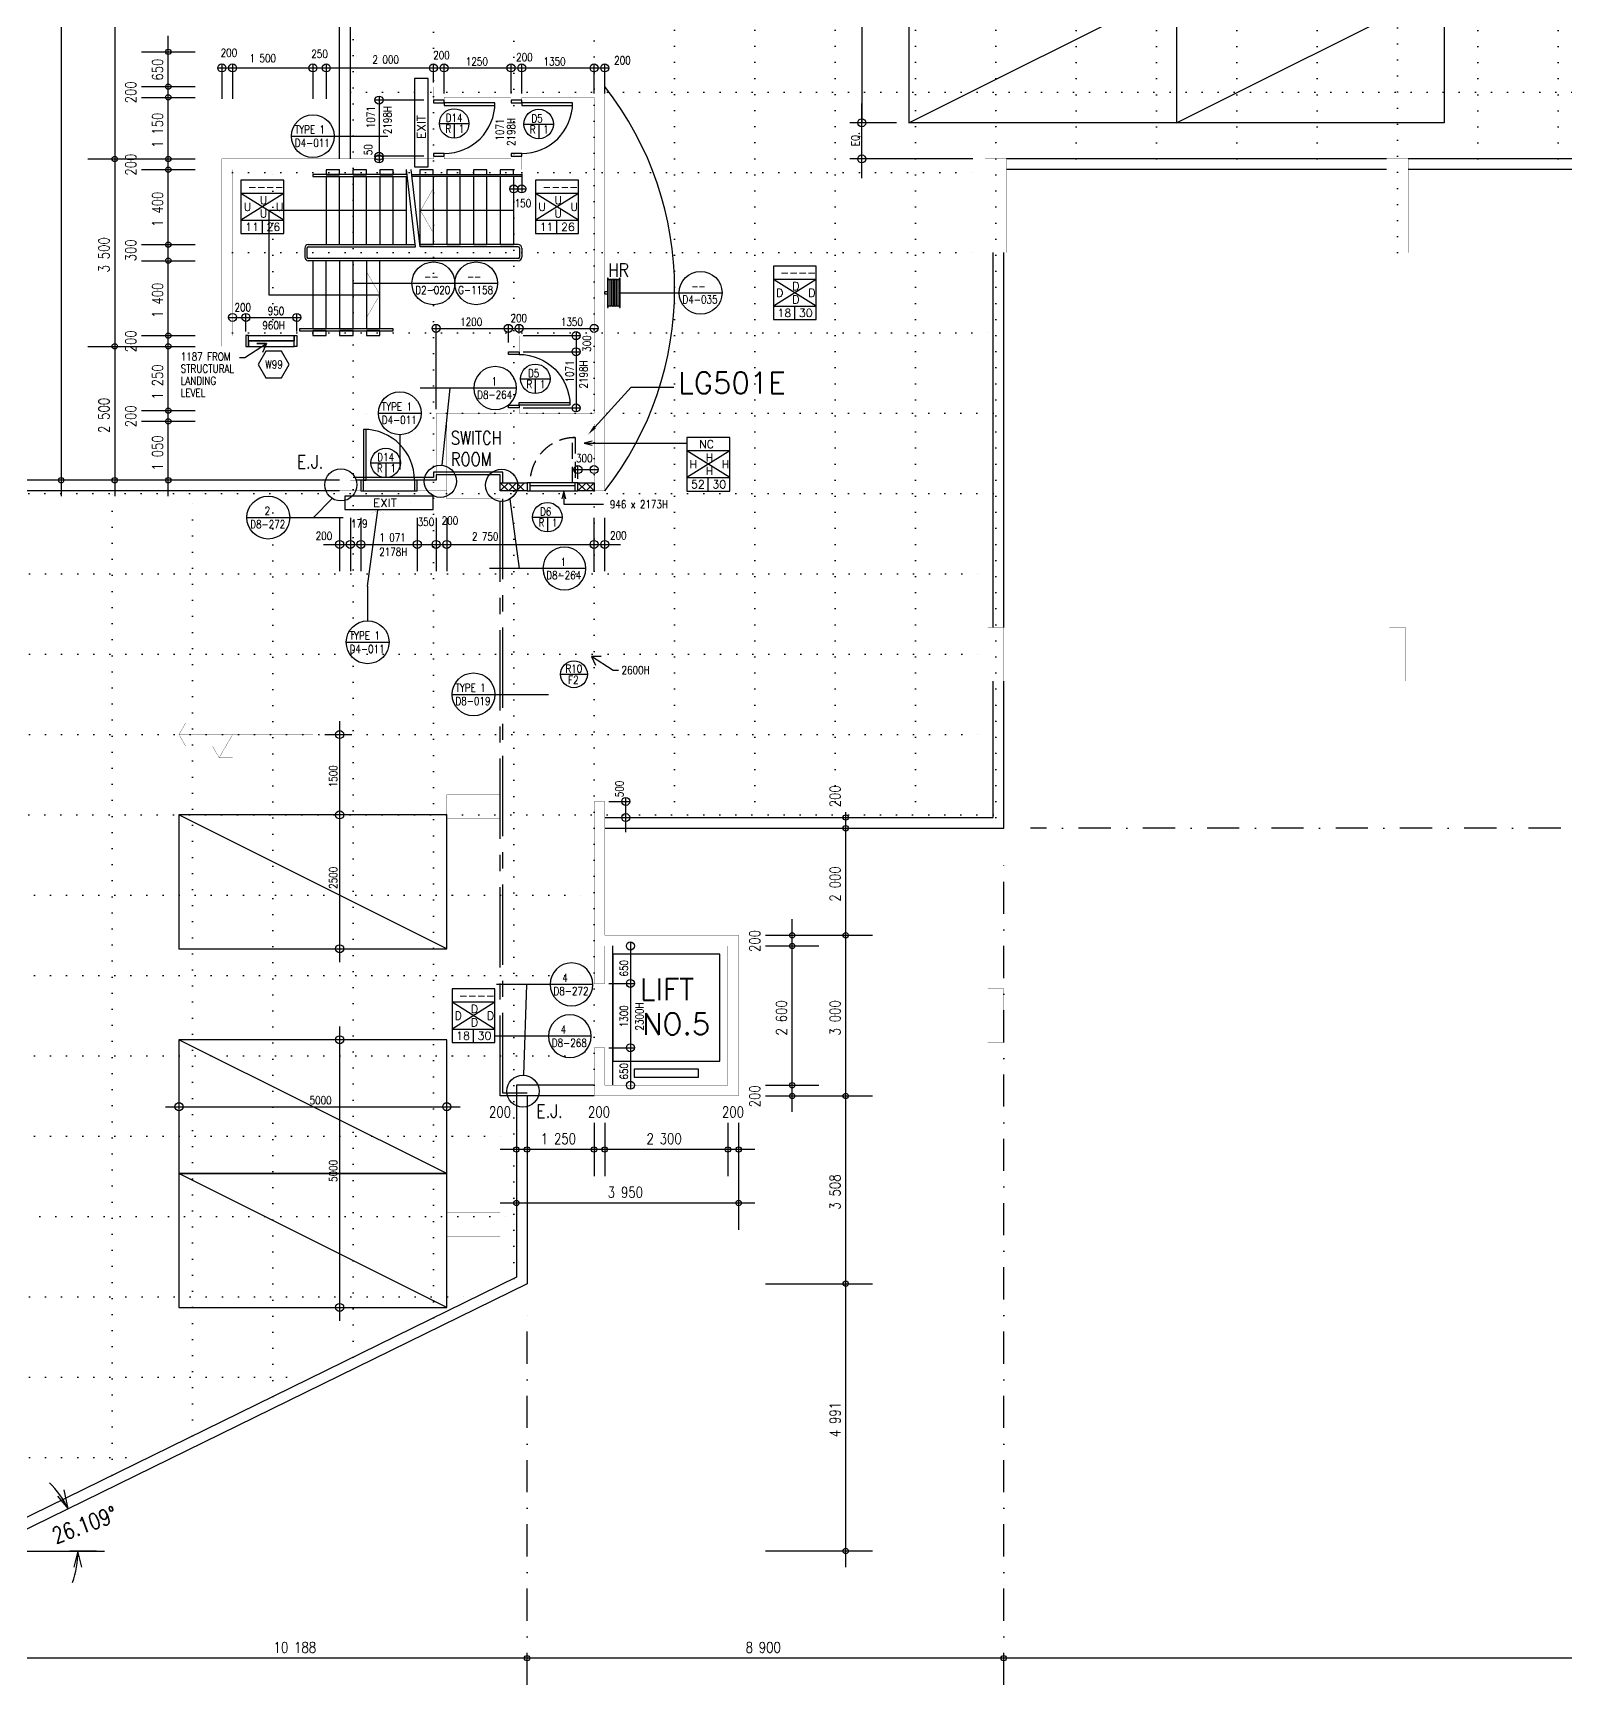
# Model space of a CAD drawing. Header units: millimetres. Extents: x -164841 to 156300, y -101000 to 60475.
# Drawn here: x -131225 to -102602, y -101000 to -70148 of the extents above; entities that cross this region are included whole.
import ezdxf

# ---------------------------------------------------------------- set-up
doc = ezdxf.new("R2010")
doc.units = ezdxf.units.MM
doc.header["$LTSCALE"] = 1200
for name, pattern in [('s1103a$0$CENTER', [2, 1.25, -0.25, 0.25, -0.25]), ('s1103a$0$DASHDOT', [1, 0.5, -0.25, 0, -0.25]), ('s1103a$0$DOT', [0.25, 0, -0.25]), ('s1103a$0$HIDDEN', [0.375, 0.25, -0.125])]:
    doc.linetypes.add(name, pattern=pattern)
for name, color, linetype in [('s1103a$0$12', 7, 'Continuous'), ('s1103a$0$20', 7, 'Continuous'), ('s1103a$0$21', 7, 'Continuous'), ('s1103a$0$22', 7, 'Continuous'), ('s1103a$0$23', 7, 'Continuous'), ('s1103a$0$24', 7, 'Continuous'), ('s1103a$0$25', 7, 'Continuous'), ('s1103a$0$29', 7, 'Continuous'), ('s1103a$0$30', 7, 'Continuous'), ('s1103a$0$39', 7, 'Continuous'), ('s1103a$0$4', 7, 'Continuous'), ('s1103a$0$42', 7, 'Continuous'), ('s1103a$0$5', 7, 'Continuous'), ('s1103a$0$51', 7, 'Continuous'), ('s1103a$0$56', 7, 'Continuous'), ('s1103a$0$6', 7, 'Continuous'), ('s1103a$0$9', 7, 'Continuous'), ('s1103a$0$ROOM-NO', 4, 'Continuous')]:
    doc.layers.add(name, color=color, linetype=linetype)
doc.styles.add('s1103a$0$STANDARD', font='SIMPLEX')

# ---------------------------------------------------------------- blocks, each defined once
blk = doc.blocks.new('s1103a$0$D1050A')
at = {"layer": 's1103a$0$30', "color": 14, "linetype": 'Continuous'}
for points in [[(0.05, 0.2), (0.0999, 0.2), (0.1, 1.15), (0.0499, 1.1501)], [(0, 0), (0.0501, 0), (0.05, 0.2), (-0.0001, 0.2)], [(0.9999, -0.0001), (1.05, 0), (1.0499, 0.2), (1, 0.2)]]:
    blk.add_lwpolyline(points, close=True, dxfattribs=at)
blk.add_arc((0.049967, 0.19999), 0.950001, 0.000136, 90.000136, dxfattribs=at)
blk = doc.blocks.new('s1103a$0$CPARK')
at = {"layer": 's1103a$0$5', "color": 14, "linetype": 'Continuous'}
blk.add_line((0, 0), (2.5, 5), dxfattribs=at)
blk.add_lwpolyline([(0, 0), (2.5, 0), (2.5, 5), (0, 5)], close=True, dxfattribs=at)
blk = doc.blocks.new('s1103a$0$FFBOX')
at = {"layer": 's1103a$0$51', "color": 14, "linetype": 'Continuous'}
for p, q in [((0.4, 0.25), (-0.4, -0.25)), ((0.4, -0.25), (-0.4, 0.25)), ((0, -0.5), (0, -0.25))]:
    blk.add_line(p, q, dxfattribs=at)
for points in [[(-0.4, -0.5), (0.4, -0.5), (0.4, 0.5), (-0.4, 0.5)], [(-0.4, -0.25), (0.4, -0.25), (0.4, 0.25), (-0.4, 0.25)]]:
    blk.add_lwpolyline(points, close=True, dxfattribs=at)
at = {"layer": 's1103a$0$51', "color": 14, "linetype": 'Continuous', "style": 's1103a$0$STANDARD'}
for tag, p in [('TAG1', (-0.2728, 0.3)), ('TAG6', (-0.3496, -0.075)), ('TAG5', (-0.0496, 0.05)), ('TAG7', (0.2504, -0.075)), ('TAG2', (-0.324, -0.45)), ('TAG8', (-0.2496, -0.45)), ('TAG4', (-0.0496, -0.2)), ('TAG3', (0.076, -0.45)), ('TAG9', (0.1504, -0.45))]:
    blk.add_attdef(tag, p, '', height=0.15, dxfattribs=at)
blk = doc.blocks.new('s1103a$0$DRMK')
at = {"layer": 's1103a$0$29', "color": 14, "linetype": 'Continuous'}
blk.add_line((-0.25, 0), (0.25, 0), dxfattribs=at)
blk.add_circle((0, 0), 0.25, dxfattribs=at)
at = {"layer": 's1103a$0$29', "color": 14, "linetype": 'Continuous', "style": 's1103a$0$STANDARD', "width": 0.8}
for tag, p in [('TAG1', (-0.1587, 0.03)), ('TAG3', (-0.1093, 0.0318)), ('TAG2', (-0.1587, -0.1799)), ('TAG4', (-0.1073, -0.1799))]:
    blk.add_attdef(tag, p, '', height=0.15, dxfattribs=at)
blk = doc.blocks.new('s1103a$0$DET3')
at = {"layer": 's1103a$0$51', "color": 14, "linetype": 'Continuous'}
blk.add_line((-0.4, 0), (1.4, 0), dxfattribs=at)
blk.add_circle((0, 0), 0.4, dxfattribs=at)
at = {"layer": 's1103a$0$51', "color": 14, "linetype": 'Continuous', "style": 's1103a$0$STANDARD', "width": 0.8}
for tag, p in [('TAG1', (-0.3373, 0.0501)), ('TAG2', (-0.3373, -0.2))]:
    blk.add_attdef(tag, p, '', height=0.15, dxfattribs=at)
blk = doc.blocks.new('s1103a$0$DET2')
at = {"layer": 's1103a$0$51', "color": 14, "linetype": 'Continuous'}
for p, q in [((-0.4, 0), (0.4, 0)), ((0, -0.4), (0, -1.05))]:
    blk.add_line(p, q, dxfattribs=at)
blk.add_circle((0, 0), 0.4, dxfattribs=at)
at = {"layer": 's1103a$0$51', "color": 14, "linetype": 'Continuous', "style": 's1103a$0$STANDARD', "width": 0.8}
for tag, p in [('TAG1', (-0.3373, 0.0501)), ('TAG2', (-0.3373, -0.2))]:
    blk.add_attdef(tag, p, '', height=0.15, dxfattribs=at)
blk = doc.blocks.new('s1103a$0$HR1')
at = {"layer": 's1103a$0$56', "color": 1, "linetype": 'Continuous'}
for p, q in [((-0.235, 0.245), (0.235, 0.245)), ((-0.235, 0.215), (0.235, 0.215)), ((-0.235, 0.185), (0.235, 0.185)), ((-0.235, 0.155), (0.235, 0.155)), ((-0.235, 0.125), (0.235, 0.125)), ((-0.235, 0.095), (0.235, 0.095))]:
    blk.add_line(p, q, dxfattribs=at)
for points in [[(-0.275, 0.275), (0.275, 0.275), (0.275, 0.29), (-0.275, 0.29)], [(-0.275, 0.05), (0.275, 0.05), (0.275, 0.065), (-0.275, 0.065)], [(-0.025, 0.05), (0.025, 0.05), (0.025, 0), (-0.025, 0)]]:
    blk.add_lwpolyline(points, close=True, dxfattribs=at)
for centre, start, end in [((-0.235, 0.26), 90, 270), ((-0.235, 0.23), 90, 270), ((-0.235, 0.2), 90, 270), ((-0.235, 0.17), 90, 270), ((-0.235, 0.14), 90, 270), ((-0.235, 0.11), 90, 270), ((-0.235, 0.08), 90, 270), ((0.235, 0.26), 270, 90), ((0.235, 0.23), 270, 90), ((0.235, 0.2), 270, 90), ((0.235, 0.17), 270, 90), ((0.235, 0.14), 270, 90), ((0.235, 0.11), 270, 90), ((0.235, 0.08), 270, 90)]:
    blk.add_arc(centre, 0.015, start, end, dxfattribs=at)
blk = doc.blocks.new('s1103a$0$DETAIL')
at = {"layer": 's1103a$0$51', "color": 14, "linetype": 'Continuous'}
blk.add_line((-1.5, 0), (0.4, 0), dxfattribs=at)
blk.add_circle((0, 0), 0.4, dxfattribs=at)
at = {"layer": 's1103a$0$51', "color": 14, "linetype": 'Continuous', "style": 's1103a$0$STANDARD', "width": 0.8}
for tag, p in [('TAG1', (-0.3373, 0.0501)), ('TAG2', (-0.3373, -0.2))]:
    blk.add_attdef(tag, p, '', height=0.15, dxfattribs=at)
blk = doc.blocks.new('s1103a$0$WINMK')
at = {"layer": 's1103a$0$24', "color": 14, "linetype": 'Continuous'}
blk.add_lwpolyline([(0.1443, 0.25), (-0.1443, 0.25), (-0.2887, 0), (-0.1443, -0.25), (0.1443, -0.25), (0.2887, 0)], close=True, dxfattribs=at)
at = {"layer": 's1103a$0$24', "color": 14, "linetype": 'Continuous', "style": 's1103a$0$STANDARD', "width": 0.8}
blk.add_attdef('TAG1', (-0.1587, -0.075), '', height=0.15, dxfattribs=at)
blk = doc.blocks.new('s1103a$0$DRMK2')
at = {"layer": 's1103a$0$29', "color": 3, "linetype": 'Continuous'}
for p, q in [((-0.275, 0), (0.275, 0)), ((0, 0), (0, -0.275))]:
    blk.add_line(p, q, dxfattribs=at)
blk.add_circle((0, 0), 0.275, dxfattribs=at)
at = {"layer": 's1103a$0$29', "color": 3, "linetype": 'Continuous', "style": 's1103a$0$STANDARD', "width": 0.8}
for tag, p in [('TAG6', (-0.2183, 0.03)), ('TAG1', (-0.1587, 0.03)), ('TAG5', (-0.2242, -0.175)), ('TAG4', (-0.1647, -0.175)), ('TAG3', (0.0258, -0.175)), ('TAG2', (0.0853, -0.175))]:
    blk.add_attdef(tag, p, '', height=0.15, rotation=359.99999, dxfattribs=at)
blk = doc.blocks.new('s1103a$0$H150')
at = {"layer": 's1103a$0$22', "color": 1, "linetype": 'Continuous'}
for p, q in [((0, 0), (0.15, 0.15)), ((0, 0.15), (0.15, 0))]:
    blk.add_line(p, q, dxfattribs=at)
blk = doc.blocks.new('s1103a$0$DET1')
at = {"layer": 's1103a$0$51', "color": 14, "linetype": 'Continuous'}
for p, q in [((0, 1.05), (0, 0.4)), ((-0.4, 0), (0.4, 0))]:
    blk.add_line(p, q, dxfattribs=at)
blk.add_circle((0, 0), 0.4, dxfattribs=at)
at = {"layer": 's1103a$0$51', "color": 14, "linetype": 'Continuous', "style": 's1103a$0$STANDARD', "width": 0.8}
for tag, p in [('TAG1', (-0.3373, 0.0501)), ('TAG2', (-0.3373, -0.2))]:
    blk.add_attdef(tag, p, '', height=0.15, dxfattribs=at)
blk = doc.blocks.new('s1103a$0$ARROW')
at = {"layer": 's1103a$0$25', "color": 14, "linetype": 'Continuous', "const_width": 0.005}
blk.add_lwpolyline([(-0.433, 0.25), (0, 0), (0.433, 0.25)], dxfattribs=at)
blk = doc.blocks.new('s1103a$0$EXIT')
at = {"layer": 's1103a$0$39', "color": 1, "linetype": 'Continuous'}
blk.add_lwpolyline([(-0.825, -0.25), (0.825, -0.25), (0.825, 0), (-0.825, 0)], close=True, dxfattribs=at)
at = {"layer": 's1103a$0$39', "color": 1, "linetype": 's1103a$0$DOT'}
for centre in [(-0.375001, -0.124999), (0.375001, -0.125001)]:
    blk.add_circle(centre, 0.025, dxfattribs=at)
at = {"layer": 's1103a$0$39', "color": 1, "linetype": 'Continuous', "style": 's1103a$0$STANDARD', "width": 1.1}
blk.add_text('EXIT', height=0.15, rotation=359.999861, dxfattribs=at).set_placement((-0.3001, -0.2))
blk = doc.blocks.new('s1103a')
at = {"layer": 's1103a$0$12', "color": 2, "linetype": 'Continuous'}
for p, q in [((-130700, -27950), (-130700, -78800)), ((-129700, -27950), (-129700, -78800)), ((-115750, -66825), (-115750, -71825)), ((-128700, -78800), (-128700, -70200)), ((-129200, -70500), (-128200, -70500)), ((-129200, -71150), (-128200, -71150)), ((-129200, -71350), (-128200, -71350)), ((-115750, -72860), (-115750, -71465)), ((-115100, -71825), (-115975, -71825)), ((-130200, -72500), (-128200, -72500)), ((-113675, -72500), (-115975, -72500)), ((-129200, -72700), (-128200, -72700)), ((-129200, -74100), (-128200, -74100)), ((-129200, -74400), (-128200, -74400)), ((-129200, -75800), (-128200, -75800)), ((-130200, -76000), (-128200, -76000)), ((-129200, -77200), (-128200, -77200)), ((-129200, -77400), (-128200, -77400)), ((-125775, -83250), (-125275, -83250)), ((-125500, -83000), (-125500, -85000)), ((-125500, -84750), (-125500, -87500)), ((-125500, -88700), (-125500, -94200)), ((-128750, -90200), (-123250, -90200)), ((-131880, -98500), (-129888, -98500)), ((-130038, -98500), (-130538, -98500))]:
    blk.add_line(p, q, dxfattribs=at)
at = {"layer": 's1103a$0$12', "color": 14, "linetype": 'Continuous'}
for p, q in [((-127775, -70800), (-120475, -70800)), ((-127700, -70725), (-127700, -71375)), ((-127500, -70725), (-127500, -71375)), ((-126000, -70725), (-126000, -71375)), ((-125750, -70725), (-125750, -71375)), ((-123750, -71075), (-123750, -70725)), ((-123550, -71275), (-123550, -70725)), ((-122300, -71275), (-122300, -70725)), ((-122100, -71275), (-122100, -70725)), ((-120750, -71275), (-120750, -70725)), ((-120550, -71275), (-120550, -70725)), ((-123925, -71400), (-124840, -71400)), ((-124765, -71325), (-124765, -72575)), ((-123925, -72450), (-124840, -72450)), ((-122100, -72775), (-122100, -73134)), ((-122325, -73059), (-122025, -73059)), ((-127575, -75460), (-126225, -75460)), ((-127250, -75725), (-127250, -75385)), ((-126300, -75725), (-126300, -75385)), ((-123775, -75664), (-120675, -75664)), ((-123700, -77175), (-123700, -75589)), ((-122350, -75925), (-122350, -75589)), ((-122150, -75762), (-122150, -75589)), ((-122075, -75800), (-121010, -75800)), ((-121085, -75725), (-121085, -77225)), ((-122075, -76100), (-121010, -76100)), ((-122075, -77150), (-121010, -77150)), ((-121314, -78700), (-121314, -78950)), ((-121314, -78950), (-120574, -78950)), ((-125500, -79200), (-125500, -80200)), ((-125300, -79200), (-125300, -80200)), ((-125102, -79200), (-125102, -80200)), ((-124050, -79200), (-124050, -80200)), ((-123700, -79200), (-123700, -80200)), ((-123500, -79200), (-123500, -80200)), ((-120755, -79200), (-120755, -80200)), ((-120555, -79200), (-120555, -80200)), ((-125800, -79700), (-120255, -79700)), ((-120475, -84500), (-120082, -84500)), ((-120157, -85075), (-120157, -84425)), ((-116050, -98798), (-116050, -84699)), ((-117550, -86999), (-115550, -86999)), ((-117050, -90299), (-117050, -86699)), ((-120071, -87124), (-120071, -89874)), ((-117550, -87199), (-116550, -87199)), ((-120475, -87899), (-119996, -87899)), ((-120475, -89099), (-119996, -89099)), ((-117550, -89799), (-116550, -89799)), ((-117550, -89999), (-115550, -89999)), ((-120750, -90499), (-120750, -91499)), ((-120550, -90499), (-120550, -91499)), ((-118250, -90499), (-118250, -91499)), ((-118050, -90499), (-118050, -92499)), ((-117750, -90999), (-122500, -90999)), ((-117750, -91999), (-122500, -91999)), ((-117550, -93507), (-115550, -93507)), ((-117550, -98498), (-115550, -98498)), ((-90650, -100500), (-158800, -100500))]:
    blk.add_line(p, q, dxfattribs=at)
at = {"layer": 's1103a$0$12', "color": 3, "linetype": 'Continuous'}
for p, q in [((-121125, -78301), (-120675, -78301)), ((-121050, -78475), (-121050, -78226))]:
    blk.add_line(p, q, dxfattribs=at)
at = {"layer": 's1103a$0$12', "color": 14, "linetype": 's1103a$0$DASHDOT'}
for p, q in [((-95500, -85000), (-112600, -85000)), ((-113100, -101000), (-113100, -85500)), ((-122000, -101000), (-122000, -94007))]:
    blk.add_line(p, q, dxfattribs=at)
at = {"layer": 's1103a$0$12', "color": 2, "linetype": 'Continuous'}
for points in [[(-127371, -76209), (-127271, -76209), (-126868, -75947), (-127048, -75945), (-126868, -75947), (-126939, -76113)], [(-120292, -82053), (-120392, -82053), (-120795, -81791), (-120615, -81789), (-120795, -81791), (-120724, -81956)], [(-130771, -97471), (-130571, -97708), (-130646, -97356)], [(-130313, -98800), (-130388, -98500), (-130463, -98800)]]:
    blk.add_lwpolyline(points, dxfattribs=at)
at = {"layer": 's1103a$0$12', "color": 14, "linetype": 'Continuous'}
blk.add_lwpolyline([(-121276, -78850), (-121314, -78700), (-121351, -78850)], dxfattribs=at)
at = {"layer": 's1103a$0$12', "color": 2, "linetype": 'Continuous'}
for centre, radius in [((-128700, -70500), 50), ((-128700, -71150), 50), ((-128700, -71350), 50), ((-115750, -71825), 75), ((-115750, -71825), 75), ((-129700, -72500), 50), ((-128700, -72500), 50), ((-115750, -72500), 75), ((-128700, -72700), 50), ((-128700, -74100), 50), ((-128700, -74400), 50), ((-128700, -75800), 50), ((-129700, -76000), 50), ((-128700, -76000), 50), ((-128700, -77200), 50), ((-128700, -77400), 50), ((-130700, -78500), 50), ((-129700, -78500), 50), ((-128700, -78500), 50), ((-125500, -83250), 75), ((-125500, -84750), 75), ((-125500, -84750), 75), ((-125500, -87250), 75), ((-125500, -87250), 75), ((-125500, -88950), 75), ((-125500, -88950), 75), ((-128500, -90200), 75), ((-123500, -90200), 75), ((-125500, -93950), 75)]:
    blk.add_circle(centre, radius, dxfattribs=at)
at = {"layer": 's1103a$0$12', "color": 14, "linetype": 'Continuous'}
for centre, radius in [((-127700, -70800), 75), ((-127500, -70800), 75), ((-126000, -70800), 75), ((-125750, -70800), 75), ((-123750, -70800), 75), ((-123550, -70800), 75), ((-122300, -70800), 75), ((-122100, -70800), 75), ((-120750, -70800), 75), ((-120550, -70800), 75), ((-124765, -71400), 75), ((-124765, -72450), 75), ((-124765, -72500), 75), ((-122250, -73059), 75), ((-122100, -73059), 75), ((-127500, -75460), 75), ((-127250, -75460), 75), ((-126300, -75460), 75), ((-123700, -75664), 75), ((-122350, -75664), 75), ((-122150, -75664), 75), ((-121085, -75800), 75), ((-120750, -75664), 75), ((-121085, -76100), 75), ((-121085, -77150), 75), ((-125500, -79700), 75), ((-125300, -79700), 75), ((-125102, -79700), 75), ((-124050, -79700), 75), ((-123700, -79700), 75), ((-123500, -79700), 75), ((-120750, -79700), 75), ((-120550, -79700), 75), ((-120157, -84500), 75), ((-120157, -84800), 75), ((-116050, -84799), 50), ((-116050, -84999), 50), ((-117050, -86999), 50), ((-116050, -86999), 50), ((-120071, -87199), 75), ((-117050, -87199), 50), ((-120071, -87899), 75), ((-120071, -89099), 75), ((-120071, -89799), 75), ((-117050, -89799), 50), ((-117050, -89999), 50), ((-116050, -89999), 50), ((-122200, -90999), 50), ((-122000, -90999), 50), ((-120750, -90999), 50), ((-120550, -90999), 50), ((-118250, -90999), 50), ((-118050, -90999), 50), ((-122200, -91999), 50), ((-118050, -91999), 50), ((-116050, -93507), 50), ((-116050, -98498), 50), ((-122000, -100500), 50), ((-113100, -100500), 50)]:
    blk.add_circle(centre, radius, dxfattribs=at)
at = {"layer": 's1103a$0$12', "color": 3, "linetype": 'Continuous'}
for centre in [(-121050, -78301), (-120750, -78301)]:
    blk.add_circle(centre, 75, dxfattribs=at)
at = {"layer": 's1103a$0$12', "color": 2, "linetype": 'Continuous'}
for start, end in [(26.1088, 45.2074), (340.9014, 360)]:
    blk.add_arc((-132188, -98500), 1800, start, end, dxfattribs=at)
at = {"layer": 's1103a$0$20', "color": 14, "linetype": 'Continuous', "const_width": 5}
for points in [[(-123500, -78500), (-123500, -78500), (-123500, -78700), (-124050, -78700), (-124050, -78500), (-123700, -78500), (-123700, -77250), (-122350, -77250), (-122350, -77150), (-122150, -77150), (-122150, -77250), (-120750, -77250), (-120750, -71350), (-122100, -71350), (-122100, -71400), (-122300, -71400), (-122300, -71350), (-123550, -71350), (-123550, -71400), (-123750, -71400), (-123750, -71150), (-120550, -71150), (-120550, -78700), (-120550, -78700), (-120750, -78700), (-120750, -77450), (-123500, -77450)], [(-127250, -76000), (-127700, -76000), (-127700, -72500), (-123750, -72500), (-123750, -72450), (-123550, -72450), (-123550, -72500), (-122300, -72500), (-122300, -72450), (-122100, -72450), (-122100, -72700), (-127500, -72700), (-127500, -75800), (-127250, -75800)], [(-126300, -75800), (-122150, -75800), (-122150, -76100), (-122350, -76100), (-122350, -76000), (-125300, -76000), (-125300, -78500), (-125100, -78500), (-125100, -78700), (-125500, -78700), (-125500, -76000), (-126300, -76000)], [(-120550, -87899), (-120750, -87899), (-120750, -84500), (-120550, -84500), (-120550, -86999), (-118050, -86999), (-118050, -89999), (-120750, -89999), (-120750, -89099), (-120550, -89099), (-120550, -89799), (-118250, -89799), (-118250, -87199), (-120550, -87199)]]:
    blk.add_lwpolyline(points, close=True, dxfattribs=at)
at = {"layer": 's1103a$0$20', "color": 14, "linetype": 'Continuous'}
for points in [[(-122500, -78550), (-121996, -78550), (-121996, -78700), (-122500, -78700)], [(-121050, -78550), (-120750, -78550), (-120750, -78700), (-121050, -78700)]]:
    blk.add_lwpolyline(points, close=True, dxfattribs=at)
at = {"layer": 's1103a$0$23', "color": 3, "linetype": 'Continuous'}
for p, q in [((-125500, -72500), (-125500, -32500)), ((-125300, -72500), (-125300, -32500)), ((-105950, -72500), (-113050, -72500)), ((-98450, -72500), (-105550, -72500)), ((-105950, -72700), (-113050, -72700)), ((-98450, -72700), (-105550, -72700)), ((-113300, -81250), (-113300, -74250)), ((-113100, -81250), (-113100, -74250))]:
    blk.add_line(p, q, dxfattribs=at)
at = {"layer": 's1103a$0$23', "color": 14, "linetype": 'Continuous'}
for p, q in [((-125500, -78500), (-134900, -78500)), ((-125500, -78700), (-134900, -78700))]:
    blk.add_line(p, q, dxfattribs=at)
for points in [[(-127250, -76000), (-127200, -76000), (-127200, -75800), (-127250, -75800)], [(-126350, -75895), (-127200, -75895), (-127200, -75800), (-126350, -75800)], [(-126300, -76000), (-126350, -76000), (-126350, -75800), (-126300, -75800)], [(-127200, -76000), (-126350, -76000), (-126350, -75905), (-127200, -75905)]]:
    blk.add_lwpolyline(points, close=True, dxfattribs=at)
for points in [[(-120550, -85000), (-113100, -85000), (-113100, -82250)], [(-120550, -84800), (-113300, -84800), (-113300, -82250)], [(-120750, -89799), (-122200, -89799), (-122200, -93382), (-132234, -98300), (-134900, -98300)], [(-120750, -89999), (-122000, -89999), (-122000, -93507), (-132188, -98500), (-134900, -98499)]]:
    blk.add_lwpolyline(points, dxfattribs=at)
at = {"layer": 's1103a$0$25', "color": 14, "linetype": 'Continuous'}
for p, q in [((-124251, -72790), (-124251, -72715)), ((-125751, -72831), (-125750, -72831)), ((-124250, -74100), (-124250, -72830)), ((-122250, -73465), (-123991, -73465)), ((-126150, -74165), (-126150, -74335)), ((-126110, -74165), (-126110, -74335)), ((-126085, -74100), (-124090, -74100)), ((-122165, -74100), (-124002, -74100)), ((-122140, -74165), (-122140, -74335)), ((-122100, -74165), (-122100, -74335)), ((-122165, -74360), (-126085, -74360)), ((-122165, -74400), (-126085, -74400))]:
    blk.add_line(p, q, dxfattribs=at)
for points in [[(-126085, -74140), (-124084, -74140), (-124252, -72700)], [(-124242, -72790), (-126001, -72790), (-126001, -72830), (-124237, -72830)], [(-122165, -74140), (-123997, -74140), (-124166, -72700)], [(-124156, -72790), (-122100, -72790), (-122100, -72830), (-124151, -72830)], [(-124250, -73465), (-126825, -73465), (-126825, -75035), (-124750, -75035)]]:
    blk.add_lwpolyline(points, dxfattribs=at)
for points in [[(-125751, -72790), (-125501, -72790), (-125501, -72701), (-125751, -72701)], [(-125251, -72790), (-125001, -72790), (-125001, -72701), (-125251, -72701)], [(-124751, -72790), (-124501, -72790), (-124501, -72701), (-124751, -72701)], [(-124001, -72790), (-123751, -72790), (-123751, -72701), (-124001, -72701)], [(-123501, -72790), (-123251, -72790), (-123251, -72701), (-123501, -72701)], [(-123001, -72790), (-122751, -72790), (-122751, -72701), (-123001, -72701)], [(-122501, -72790), (-122251, -72790), (-122251, -72701), (-122501, -72701)], [(-125750, -74100), (-125500, -74100), (-125500, -72830), (-125750, -72830)], [(-125250, -74100), (-125000, -74100), (-125000, -72830), (-125250, -72830)], [(-124750, -74100), (-124500, -74100), (-124500, -72830), (-124750, -72830)], [(-124000, -74100), (-123750, -74100), (-123750, -72830), (-124000, -72830)], [(-123500, -74100), (-123250, -74100), (-123250, -72830), (-123500, -72830)], [(-123000, -74100), (-122750, -74100), (-122750, -72830), (-123000, -72830)], [(-122500, -74100), (-122250, -74100), (-122250, -72830), (-122500, -72830)], [(-126000, -75670), (-125750, -75670), (-125750, -74400), (-126000, -74400)], [(-125500, -75670), (-125250, -75670), (-125250, -74400), (-125500, -74400)], [(-125000, -75670), (-124750, -75670), (-124750, -74400), (-125000, -74400)], [(-126250, -75710), (-124500, -75710), (-124500, -75670), (-126250, -75670)], [(-126000, -75800), (-125750, -75800), (-125750, -75710), (-126000, -75710)], [(-125500, -75800), (-125250, -75800), (-125250, -75710), (-125500, -75710)], [(-125000, -75800), (-124750, -75800), (-124750, -75710), (-125000, -75710)]]:
    blk.add_lwpolyline(points, close=True, dxfattribs=at)
at = {"layer": 's1103a$0$25', "color": 14, "linetype": 'Continuous', "const_width": 5}
for points in [[(-123741, -73032), (-123991, -73465), (-123741, -73898)], [(-125000, -75468), (-124750, -75035), (-125000, -74602)]]:
    blk.add_lwpolyline(points, dxfattribs=at)
at = {"layer": 's1103a$0$25', "linetype": 'Continuous', "const_width": 5}
for points in [[(-128375, -83033), (-128500, -83250), (-128375, -83466)], [(-128500, -83250), (-127500, -83250), (-127750, -83683), (-127500, -83250), (-126000, -83250)], [(-127875, -83466), (-127750, -83683), (-127500, -83683)]]:
    blk.add_lwpolyline(points, dxfattribs=at)
at = {"layer": 's1103a$0$25', "color": 14, "linetype": 'Continuous'}
for centre, radius, start, end in [((-125359, -74925), 6114, 321.8681, 38.1319), ((-126085, -74165), 65, 90, 180), ((-126085, -74335), 65, 180, 270), ((-126085, -74165), 25, 90, 180), ((-126085, -74335), 25, 180, 270), ((-122165, -74165), 65, 0, 90), ((-122165, -74165), 25, 0, 90), ((-122165, -74335), 25, 270, 0), ((-122165, -74335), 65, 270, 0)]:
    blk.add_arc(centre, radius, start, end, dxfattribs=at)
at = {"layer": 's1103a$0$30', "color": 14, "linetype": 's1103a$0$HIDDEN'}
blk.add_lwpolyline([(-121100, -78550), (-121150, -78550), (-121150, -77704), (-121100, -77704)], close=True, dxfattribs=at)
at = {"layer": 's1103a$0$30', "color": 14, "linetype": 'Continuous'}
for points in [[(-121996, -78700), (-121050, -78700), (-121050, -78550), (-121996, -78550)], [(-121946, -78600), (-121100, -78600), (-121100, -78550), (-121946, -78550)], [(-121946, -78700), (-121100, -78700), (-121100, -78550), (-121946, -78550)]]:
    blk.add_lwpolyline(points, close=True, dxfattribs=at)
at = {"layer": 's1103a$0$30', "color": 14, "linetype": 's1103a$0$HIDDEN'}
blk.add_arc((-121100, -78550), 846, 90, 180, dxfattribs=at)
at = {"layer": 's1103a$0$4', "color": 7, "linetype": 's1103a$0$DOT'}
for p, q in [((-125250, -94877), (-125250, -28450)), ((-123750, -94142), (-123750, -28450)), ((-122250, -93407), (-122250, -28450)), ((-120750, -89799), (-120750, -29250)), ((-113250, -84800), (-113250, -30750)), ((-105750, -74250), (-105750, -30750)), ((-119250, -84800), (-119250, -32100)), ((-117750, -84800), (-117750, -32100)), ((-116250, -84800), (-116250, -32100)), ((-114750, -84800), (-114750, -32100)), ((-111750, -72500), (-111750, -32100)), ((-110250, -72500), (-110250, -32100)), ((-108750, -72500), (-108750, -32100)), ((-107250, -72500), (-107250, -32100)), ((-104250, -72500), (-104250, -32100)), ((-102750, -72500), (-102750, -32100)), ((-125300, -71250), (-86525, -71250)), ((-127500, -72750), (-113450, -72750)), ((-126750, -75800), (-126750, -72700)), ((-127500, -74250), (-113450, -74250)), ((-127500, -75750), (-113300, -75750)), ((-113300, -77250), (-125300, -77250)), ((-113300, -78750), (-134900, -78750)), ((-129750, -97082), (-129750, -78700)), ((-128250, -96347), (-128250, -78700)), ((-126750, -95612), (-126750, -78700)), ((-158300, -80250), (-113300, -80250)), ((-158300, -81750), (-113400, -81750)), ((-158300, -83250), (-113300, -83250)), ((-113300, -84750), (-135000, -84750)), ((-135700, -86250), (-120750, -86250)), ((-135700, -87750), (-120750, -87750)), ((-135700, -89250), (-120750, -89250)), ((-135700, -90750), (-122200, -90750)), ((-135000, -92250), (-122200, -92250)), ((-158300, -93750), (-122950, -93750)), ((-158300, -95250), (-125940, -95250)), ((-158300, -96750), (-129071, -96750))]:
    blk.add_line(p, q, dxfattribs=at)
at = {"layer": 's1103a$0$42', "color": 14, "linetype": 'Continuous'}
blk.add_line((-120400, -89799), (-120400, -87199), dxfattribs=at)
for points in [[(-120400, -89349), (-118400, -89349), (-118400, -87349), (-120400, -87349)], [(-120000, -89649), (-118800, -89649), (-118800, -89499), (-120000, -89499)]]:
    blk.add_lwpolyline(points, close=True, dxfattribs=at)
at = {"layer": 's1103a$0$5', "color": 1, "linetype": 'Continuous'}
for points in [[(-109875, -69325), (-109875, -71825), (-114875, -71825), (-109875, -69325), (-114875, -69325), (-114875, -71825)], [(-104875, -69325), (-104875, -71825), (-109875, -71825), (-104875, -69325), (-109875, -69325), (-109875, -71825)]]:
    blk.add_lwpolyline(points, dxfattribs=at)
at = {"layer": 's1103a$0$51', "color": 14, "linetype": 'Continuous'}
for p, q in [((-123588, -78222), (-123438, -76779)), ((-125640, -78840), (-125989, -79198)), ((-125052, -78700), (-124102, -78700)), ((-122323, -78853), (-122147, -80150)), ((-122012, -87916), (-122068, -89610))]:
    blk.add_line(p, q, dxfattribs=at)
at = {"layer": 's1103a$0$51', "color": 3, "linetype": 'Continuous'}
for p, q in [((-120906, -77809), (-119016, -77809)), ((-124977, -80477), (-124789, -79057))]:
    blk.add_line(p, q, dxfattribs=at)
blk.add_lwpolyline([(-120787, -77771), (-120937, -77808), (-120787, -77846)], dxfattribs=at)
at = {"layer": 's1103a$0$51', "color": 14, "linetype": 'Continuous'}
for centre in [(-125478, -78587), (-123619, -78521), (-122476, -78595), (-122077, -89910)]:
    blk.add_circle(centre, 300, dxfattribs=at)
at = {"layer": 's1103a$0$56', "color": 15, "linetype": 's1103a$0$HIDDEN', "const_width": 5}
blk.add_lwpolyline([(-120825, -84950), (-120825, -78700)], dxfattribs=at)
at = {"layer": 's1103a$0$6', "color": 14, "linetype": 'Continuous', "const_width": 5}
for points in [[(-113450, -74250), (-113450, -72500), (-113050, -72500), (-113050, -74250)], [(-113450, -74250), (-113450, -72500), (-113050, -72500), (-113050, -74250)], [(-113450, -74250), (-113450, -72500), (-113050, -72500), (-113050, -74250)], [(-113450, -74250), (-113450, -72500), (-113050, -72500), (-113050, -74250)], [(-113450, -74250), (-113450, -72500), (-113050, -72500), (-113050, -74250)], [(-105950, -74250), (-105950, -72500), (-105550, -72500), (-105550, -74250)], [(-105950, -74250), (-105950, -72500), (-105550, -72500), (-105550, -74250)], [(-105950, -74250), (-105950, -72500), (-105550, -72500), (-105550, -74250)], [(-105950, -74250), (-105950, -72500), (-105550, -72500), (-105550, -74250)], [(-123500, -78400), (-122500, -78400), (-122500, -78850), (-123500, -78850)], [(-113400, -82250), (-113100, -82250), (-113100, -81250), (-113400, -81250)], [(-113400, -82250), (-113100, -82250), (-113100, -81250), (-113400, -81250)], [(-113400, -82250), (-113100, -82250), (-113100, -81250), (-113400, -81250)], [(-105900, -82250), (-105600, -82250), (-105600, -81250), (-105900, -81250)], [(-105900, -82250), (-105600, -82250), (-105600, -81250), (-105900, -81250)], [(-105900, -82250), (-105600, -82250), (-105600, -81250), (-105900, -81250)], [(-123500, -84375), (-122500, -84375), (-122500, -84825), (-123500, -84825)], [(-113400, -88999), (-113100, -88999), (-113100, -87999), (-113400, -87999)], [(-113400, -88999), (-113100, -88999), (-113100, -87999), (-113400, -87999)], [(-113400, -88999), (-113100, -88999), (-113100, -87999), (-113400, -87999)], [(-123500, -92175), (-122500, -92175), (-122500, -92625), (-123500, -92625)]]:
    blk.add_lwpolyline(points, close=True, dxfattribs=at)
for points in [[(-113450, -74250), (-113450, -72500)], [(-113450, -72500), (-113050, -72500)], [(-113450, -74250), (-113450, -72500)], [(-113450, -72500), (-113050, -72500)], [(-113050, -72500), (-113050, -74250)], [(-113050, -72500), (-113050, -74250)], [(-105950, -74250), (-105950, -72500)], [(-105950, -72500), (-105550, -72500)], [(-105950, -74250), (-105950, -72500)], [(-105950, -72500), (-105550, -72500)], [(-105550, -72500), (-105550, -74250)], [(-105550, -72500), (-105550, -74250)], [(-113050, -74250), (-113450, -74250)], [(-113050, -74250), (-113450, -74250)], [(-105550, -74250), (-105950, -74250)], [(-105550, -74250), (-105950, -74250)]]:
    blk.add_lwpolyline(points, dxfattribs=at)
at = {"layer": 's1103a$0$9', "color": 1, "linetype": 's1103a$0$CENTER'}
for points in [[(-122000, -89949), (-122450, -89949), (-122450, -78350), (-123750, -78350), (-123750, -78450), (-125500, -78450)], [(-122000, -89999), (-122500, -89999), (-122500, -78400), (-123700, -78400), (-123700, -78500), (-125500, -78500)]]:
    blk.add_lwpolyline(points, dxfattribs=at)
at = {"layer": 's1103a$0$ROOM-NO'}
for p, q in [((-120738, -77511), (-120059, -76763)), ((-120059, -76763), (-119259, -76763))]:
    blk.add_line(p, q, dxfattribs=at)
blk.add_solid([(-120716, -77532), (-120760, -77491), (-120859, -77645)], dxfattribs=at)
at = {"zscale": 1000}
for name, p, xscale, yscale, rotation in [('s1103a$0$EXIT', (-124100, -71825), 999.9979999999999, 999.9979999999999, 90), ('s1103a$0$D1050A', (-123750, -71400), 999.9979999999999, 999.9979999999999, 270), ('s1103a$0$D1050A', (-122300, -71400), 999.9979999999999, 999.9979999999999, 270), ('s1103a$0$HR1', (-120550, -75000), 999.9979999999999, 999.9979999999999, 270), ('s1103a$0$D1050A', (-122350, -77150), 999.9979999999999, -999.9979999999999, 90), ('s1103a$0$ARROW', (-124789, -79057), 299.998, 299.998, 180), ('s1103a$0$CPARK', (-123500, -87250), 999.9979999999999, 999.9979999999999, 90), ('s1103a$0$CPARK', (-123500, -91450), 999.9979999999999, 999.9979999999999, 90), ('s1103a$0$CPARK', (-123500, -93950), 999.9979999999999, 999.9979999999999, 90)]:
    blk.add_blockref(name, p, dxfattribs=dict(at, xscale=xscale, yscale=yscale, rotation=rotation))
ref = blk.add_blockref('s1103a$0$DRMK2', (-123362, -71837), dxfattribs=dict(xscale=999.9979999999999, yscale=999.9979999999999, zscale=1000))
ref.add_attrib('TAG1', 'D14', (-123520, -71807), dxfattribs={"layer": 's1103a$0$29', "color": 3, "linetype": 'Continuous', "height": 150, "style": 's1103a$0$STANDARD', "width": 0.8})
ref.add_attrib('TAG2', '1', (-123276, -72012), dxfattribs={"layer": 's1103a$0$29', "color": 3, "linetype": 'Continuous', "height": 150, "style": 's1103a$0$STANDARD', "width": 0.8})
ref.add_attrib('TAG4', 'R', (-123526, -72012), dxfattribs={"layer": 's1103a$0$29', "color": 3, "linetype": 'Continuous', "height": 150, "style": 's1103a$0$STANDARD', "width": 0.8})
at = {"xscale": 999.9979999999999, "yscale": 999.9979999999999, "zscale": 1000}
for name, p, values in [('s1103a$0$DRMK2', (-121783, -71848), {'TAG2': '1', 'TAG4': 'R', 'TAG6': ' D5'}), ('s1103a$0$DET3', (-126000, -72075), {'TAG1': 'TYPE 1', 'TAG2': 'D4-011'}), ('s1103a$0$DETAIL', (-123750, -74823), {'TAG1': '  --', 'TAG2': 'D2-020'}), ('s1103a$0$DETAIL', (-122950, -74823), {'TAG1': '  --', 'TAG2': 'G-1158'}), ('s1103a$0$DETAIL', (-118760, -75000), {'TAG1': '  --', 'TAG2': 'D4-035'}), ('s1103a$0$FFBOX', (-117000, -75000), {'TAG1': '----', 'TAG2': '18', 'TAG3': '30', 'TAG4': 'D', 'TAG5': 'D', 'TAG6': 'D', 'TAG7': 'D'}), ('s1103a$0$WINMK', (-126731, -76337), {'TAG1': 'W99'}), ('s1103a$0$DRMK2', (-121847, -76607), {'TAG2': '1', 'TAG4': 'R', 'TAG6': ' D5'}), ('s1103a$0$DET2', (-124377, -77250), {'TAG1': 'TYPE 1', 'TAG2': 'D4-011'}), ('s1103a$0$DET3', (-126832, -79198), {'TAG1': '   2', 'TAG2': 'D8-272'}), ('s1103a$0$DRMK2', (-121621, -79191), {'TAG2': '1', 'TAG4': 'R', 'TAG6': ' D6'}), ('s1103a$0$DRMK', (-121125, -82125), {'TAG1': 'R10', 'TAG4': 'F2'}), ('s1103a$0$DET3', (-123000, -82500), {'TAG1': 'TYPE 1', 'TAG2': 'D8-019'})]:
    blk.add_blockref(name, p, dxfattribs=at).add_auto_attribs(values)
ref = blk.add_blockref('s1103a$0$FFBOX', (-126942, -73395), dxfattribs=dict(xscale=999.9979999999999, yscale=999.9979999999999, zscale=1000))
ref.add_attrib('TAG1', '----', (-127214, -73095), dxfattribs={"layer": 's1103a$0$51', "color": 3, "linetype": 'Continuous', "height": 150, "style": 's1103a$0$STANDARD'})
ref.add_attrib('TAG2', '11', (-127266, -73845), dxfattribs={"layer": 's1103a$0$51', "color": 3, "linetype": 'Continuous', "height": 150, "style": 's1103a$0$STANDARD'})
ref.add_attrib('TAG3', '26', (-126866, -73845), dxfattribs={"layer": 's1103a$0$51', "color": 3, "linetype": 'Continuous', "height": 150, "style": 's1103a$0$STANDARD'})
ref.add_attrib('TAG4', 'U', (-126991, -73595), dxfattribs={"layer": 's1103a$0$51', "color": 3, "linetype": 'Continuous', "height": 150, "style": 's1103a$0$STANDARD'})
ref.add_attrib('TAG5', 'U', (-126991, -73345), dxfattribs={"layer": 's1103a$0$51', "color": 3, "linetype": 'Continuous', "height": 150, "style": 's1103a$0$STANDARD'})
ref.add_attrib('TAG6', 'U', (-127291, -73470), dxfattribs={"layer": 's1103a$0$51', "color": 3, "linetype": 'Continuous', "height": 150, "style": 's1103a$0$STANDARD'})
ref.add_attrib('TAG7', 'U', (-126691, -73470), dxfattribs={"layer": 's1103a$0$51', "color": 3, "linetype": 'Continuous', "height": 150, "style": 's1103a$0$STANDARD'})
ref = blk.add_blockref('s1103a$0$FFBOX', (-121442, -73395), dxfattribs=dict(xscale=999.9979999999999, yscale=999.9979999999999, zscale=1000))
ref.add_attrib('TAG1', '----', (-121714, -73095), dxfattribs={"layer": 's1103a$0$51', "color": 3, "linetype": 'Continuous', "height": 150, "style": 's1103a$0$STANDARD'})
ref.add_attrib('TAG2', '11', (-121766, -73845), dxfattribs={"layer": 's1103a$0$51', "color": 3, "linetype": 'Continuous', "height": 150, "style": 's1103a$0$STANDARD'})
ref.add_attrib('TAG3', '26', (-121366, -73845), dxfattribs={"layer": 's1103a$0$51', "color": 3, "linetype": 'Continuous', "height": 150, "style": 's1103a$0$STANDARD'})
ref.add_attrib('TAG4', 'U', (-121491, -73595), dxfattribs={"layer": 's1103a$0$51', "color": 3, "linetype": 'Continuous', "height": 150, "style": 's1103a$0$STANDARD'})
ref.add_attrib('TAG5', 'U', (-121491, -73345), dxfattribs={"layer": 's1103a$0$51', "color": 3, "linetype": 'Continuous', "height": 150, "style": 's1103a$0$STANDARD'})
ref.add_attrib('TAG6', 'U', (-121791, -73470), dxfattribs={"layer": 's1103a$0$51', "color": 3, "linetype": 'Continuous', "height": 150, "style": 's1103a$0$STANDARD'})
ref.add_attrib('TAG7', 'U', (-121191, -73470), dxfattribs={"layer": 's1103a$0$51', "color": 3, "linetype": 'Continuous', "height": 150, "style": 's1103a$0$STANDARD'})
ref = blk.add_blockref('s1103a$0$DET3', (-122595, -76779), dxfattribs=dict(xscale=999.9979999999999, yscale=-999.9979999999999, zscale=1000, rotation=180))
ref.add_attrib('TAG1', '   1', (-122932, -76728), dxfattribs={"layer": 's1103a$0$51', "color": 14, "linetype": 'Continuous', "height": 150, "style": 's1103a$0$STANDARD', "width": 0.8})
ref.add_attrib('TAG2', 'D8-264', (-122932, -76979), dxfattribs={"layer": 's1103a$0$51', "color": 14, "linetype": 'Continuous', "height": 150, "style": 's1103a$0$STANDARD', "width": 0.8})
at = {"zscale": 1000}
for name, p, xscale, yscale in [('s1103a$0$D1050A', (-125102, -78700), 999.994, 999.994), ('s1103a$0$H150', (-122500, -78700), 999.9979999999999, 999.9979999999999), ('s1103a$0$H150', (-122350, -78700), 999.9979999999999, 999.9979999999999), ('s1103a$0$H150', (-122200, -78700), 999.9979999999999, 999.9979999999999), ('s1103a$0$H150', (-121050, -78700), 999.9979999999999, 999.9979999999999), ('s1103a$0$H150', (-120900, -78700), 999.9979999999999, 999.9979999999999), ('s1103a$0$EXIT', (-124577, -78800), 999.9979999999999, 999.9979999999999)]:
    blk.add_blockref(name, p, dxfattribs=dict(at, xscale=xscale, yscale=yscale))
ref = blk.add_blockref('s1103a$0$FFBOX', (-118616, -78202), dxfattribs=dict(xscale=999.9979999999999, yscale=999.9979999999999, zscale=1000))
ref.add_attrib('TAG1', ' NC', (-118889, -77902), dxfattribs={"layer": 's1103a$0$51', "color": 3, "linetype": 'Continuous', "height": 150, "style": 's1103a$0$STANDARD'})
ref.add_attrib('TAG2', '52', (-118940, -78652), dxfattribs={"layer": 's1103a$0$51', "color": 3, "linetype": 'Continuous', "height": 150, "style": 's1103a$0$STANDARD'})
ref.add_attrib('TAG3', '30', (-118540, -78652), dxfattribs={"layer": 's1103a$0$51', "color": 3, "linetype": 'Continuous', "height": 150, "style": 's1103a$0$STANDARD'})
ref.add_attrib('TAG4', 'H', (-118666, -78402), dxfattribs={"layer": 's1103a$0$51', "color": 3, "linetype": 'Continuous', "height": 150, "style": 's1103a$0$STANDARD'})
ref.add_attrib('TAG5', 'H', (-118666, -78152), dxfattribs={"layer": 's1103a$0$51', "color": 3, "linetype": 'Continuous', "height": 150, "style": 's1103a$0$STANDARD'})
ref.add_attrib('TAG6', 'H', (-118966, -78277), dxfattribs={"layer": 's1103a$0$51', "color": 3, "linetype": 'Continuous', "height": 150, "style": 's1103a$0$STANDARD'})
ref.add_attrib('TAG7', 'H', (-118366, -78277), dxfattribs={"layer": 's1103a$0$51', "color": 3, "linetype": 'Continuous', "height": 150, "style": 's1103a$0$STANDARD'})
ref = blk.add_blockref('s1103a$0$DRMK2', (-124640, -78177), dxfattribs=dict(xscale=999.9979999999999, yscale=999.9979999999999, zscale=1000))
ref.add_attrib('TAG1', 'D14', (-124798, -78147), dxfattribs={"layer": 's1103a$0$29', "color": 3, "linetype": 'Continuous', "height": 150, "style": 's1103a$0$STANDARD', "width": 0.8})
ref.add_attrib('TAG2', '1', (-124554, -78352), dxfattribs={"layer": 's1103a$0$29', "color": 3, "linetype": 'Continuous', "height": 150, "style": 's1103a$0$STANDARD', "width": 0.8})
ref.add_attrib('TAG4', 'R', (-124804, -78352), dxfattribs={"layer": 's1103a$0$29', "color": 3, "linetype": 'Continuous', "height": 150, "style": 's1103a$0$STANDARD', "width": 0.8})
ref = blk.add_blockref('s1103a$0$DET3', (-121304, -80150), dxfattribs=dict(xscale=999.9979999999999, yscale=-999.9979999999999, zscale=1000, rotation=180))
ref.add_attrib('TAG1', '   1', (-121642, -80100), dxfattribs={"layer": 's1103a$0$51', "color": 14, "linetype": 'Continuous', "height": 150, "style": 's1103a$0$STANDARD', "width": 0.8})
ref.add_attrib('TAG2', 'D8-264', (-121642, -80350), dxfattribs={"layer": 's1103a$0$51', "color": 14, "linetype": 'Continuous', "height": 150, "style": 's1103a$0$STANDARD', "width": 0.8})
ref = blk.add_blockref('s1103a$0$DET1', (-124977, -81527), dxfattribs=dict(xscale=999.9979999999999, yscale=999.9979999999999, zscale=1000))
ref.add_attrib('TAG1', 'TYPE 1', (-125314, -81477), dxfattribs={"layer": 's1103a$0$51', "color": 3, "linetype": 'Continuous', "height": 150, "style": 's1103a$0$STANDARD', "width": 0.8})
ref.add_attrib('TAG2', 'D4-011', (-125314, -81727), dxfattribs={"layer": 's1103a$0$51', "color": 3, "linetype": 'Continuous', "height": 150, "style": 's1103a$0$STANDARD', "width": 0.8})
ref = blk.add_blockref('s1103a$0$DET3', (-121170, -87916), dxfattribs=dict(xscale=999.9979999999999, yscale=-999.9979999999999, zscale=1000, rotation=180))
ref.add_attrib('TAG1', '  4', (-121507, -87866), dxfattribs={"layer": 's1103a$0$51', "color": 14, "linetype": 'Continuous', "height": 150, "style": 's1103a$0$STANDARD', "width": 0.8})
ref.add_attrib('TAG2', 'D8-272', (-121507, -88116), dxfattribs={"layer": 's1103a$0$51', "color": 14, "linetype": 'Continuous', "height": 150, "style": 's1103a$0$STANDARD', "width": 0.8})
ref = blk.add_blockref('s1103a$0$FFBOX', (-123000, -88500), dxfattribs=dict(xscale=999.9979999999999, yscale=999.9979999999999, zscale=1000))
ref.add_attrib('TAG1', '----', (-123273, -88200), dxfattribs={"layer": 's1103a$0$51', "color": 3, "linetype": 'Continuous', "height": 150, "style": 's1103a$0$STANDARD'})
ref.add_attrib('TAG2', '18', (-123324, -88950), dxfattribs={"layer": 's1103a$0$51', "color": 3, "linetype": 'Continuous', "height": 150, "style": 's1103a$0$STANDARD'})
ref.add_attrib('TAG3', '30', (-122924, -88950), dxfattribs={"layer": 's1103a$0$51', "color": 3, "linetype": 'Continuous', "height": 150, "style": 's1103a$0$STANDARD'})
ref.add_attrib('TAG4', 'D', (-123050, -88700), dxfattribs={"layer": 's1103a$0$51', "color": 3, "linetype": 'Continuous', "height": 150, "style": 's1103a$0$STANDARD'})
ref.add_attrib('TAG5', 'D', (-123050, -88450), dxfattribs={"layer": 's1103a$0$51', "color": 3, "linetype": 'Continuous', "height": 150, "style": 's1103a$0$STANDARD'})
ref.add_attrib('TAG6', 'D', (-123350, -88575), dxfattribs={"layer": 's1103a$0$51', "color": 3, "linetype": 'Continuous', "height": 150, "style": 's1103a$0$STANDARD'})
ref.add_attrib('TAG7', 'D', (-122750, -88575), dxfattribs={"layer": 's1103a$0$51', "color": 3, "linetype": 'Continuous', "height": 150, "style": 's1103a$0$STANDARD'})
ref = blk.add_blockref('s1103a$0$DET3', (-121201, -88884), dxfattribs=dict(xscale=999.9979999999999, yscale=-999.9979999999999, zscale=1000, rotation=180))
ref.add_attrib('TAG1', '  4', (-121538, -88833), dxfattribs={"layer": 's1103a$0$51', "color": 14, "linetype": 'Continuous', "height": 150, "style": 's1103a$0$STANDARD', "width": 0.8})
ref.add_attrib('TAG2', 'D8-268', (-121538, -89084), dxfattribs={"layer": 's1103a$0$51', "color": 14, "linetype": 'Continuous', "height": 150, "style": 's1103a$0$STANDARD', "width": 0.8})
at = {"layer": 's1103a$0$12', "color": 2, "linetype": 'Continuous', "style": 's1103a$0$STANDARD', "width": 0.8}
for s, height, rotation, p in [('650', 200, 90, (-128800, -71037)), ('200', 200, 90, (-129300, -71462)), ('1 150', 200, 90, (-128800, -72295)), ('EQ.', 150, 90, (-115795, -72262)), ('200', 200, 90, (-129300, -72812)), ('1 400', 200, 90, (-128800, -73770)), ('3 500', 200, 90, (-129800, -74620)), ('300', 200, 90, (-129300, -74412)), ('1 400', 200, 90, (-128800, -75470)), ('200', 200, 90, (-129300, -76112)), ('1 250', 200, 90, (-128800, -76995)), ('2 500', 200, 90, (-129800, -77620)), ('200', 200, 90, (-129300, -77512)), ('1 050', 200, 90, (-128800, -78320)), ('1500', 150, 90, (-125545, -84235)), ('2500', 150, 90, (-125545, -86132)), ('5000', 150, 90, (-125545, -91605)), ('26.109%%d', 300, 20.2225, (-130800, -98366))]:
    blk.add_text(s, height=height, rotation=rotation, dxfattribs=at).set_placement(p)
at = {"layer": 's1103a$0$12', "color": 14, "linetype": 'Continuous', "style": 's1103a$0$STANDARD', "width": 0.8}
for s, height, p in [('200', 150, (-127722, -70591)), ('1 500', 150, (-127182, -70694)), ('250', 150, (-126029, -70614)), ('2 000', 150, (-124887, -70720)), ('200', 150, (-123753, -70637)), ('1250', 150, (-123144, -70755)), ('200', 150, (-122204, -70676)), ('1350', 150, (-121692, -70755)), ('200', 150, (-120374, -70733)), ('150', 150, (-122231, -73403)), ('200', 150, (-127463, -75346)), ('950', 150, (-126842, -75415)), ('960H', 150, (-126943, -75682)), ('1200', 150, (-123249, -75619)), ('200', 150, (-122309, -75547)), ('1350', 150, (-121370, -75619)), ('946 x 2173H', 150, (-120454, -79025)), ('179', 150, (-125287, -79384)), ('350', 150, (-124043, -79353)), ('200', 150, (-123595, -79329)), ('200', 150, (-125947, -79614)), ('1 071', 150, (-124759, -79644)), ('2 750', 150, (-123029, -79625)), ('200', 150, (-120450, -79607)), ('2178H', 150, (-124761, -79913)), ('200', 200, (-122712, -90399)), ('200', 200, (-120862, -90399)), ('200', 200, (-118362, -90399)), ('1 250', 200, (-121745, -90899)), ('2 300', 200, (-119770, -90899)), ('3 950', 200, (-120495, -91899)), ('10 188', 200, (-126734, -100400)), ('8 900', 200, (-117920, -100400))]:
    blk.add_text(s, height=height, dxfattribs=at).set_placement(p)
for s, height, p in [('1071', 150, (-124844, -71926)), ('2198H', 150, (-124530, -72037)), ('1071', 150, (-122436, -72157)), ('2198H', 150, (-122222, -72258)), ('50', 150, (-124890, -72430)), ('300', 150, (-120808, -76102)), ('1071', 150, (-121130, -76673)), ('2198H', 150, (-120871, -76787)), ('500', 150, (-120202, -84420)), ('200', 200, (-116150, -84611)), ('2 000', 200, (-116150, -86370)), ('200', 200, (-117650, -87311)), ('650', 150, (-120116, -87769)), ('2 600', 200, (-117150, -88870)), ('3 000', 200, (-116150, -88870)), ('1300', 150, (-120116, -88718)), ('2300H', 150, (-119826, -88778)), ('650', 150, (-120116, -89693)), ('200', 200, (-117650, -90211)), ('3 508', 200, (-116150, -92124)), ('4 991', 200, (-116150, -96373))]:
    blk.add_text(s, height=height, rotation=90, dxfattribs=at).set_placement(p)
at = {"layer": 's1103a$0$12', "color": 2, "linetype": 'Continuous', "style": 's1103a$0$STANDARD', "width": 0.8}
for s, p in [('1187 FROM', (-128469, -76267)), ('STRUCTURAL', (-128469, -76492)), ('LANDING', (-128469, -76717)), ('LEVEL', (-128469, -76942)), ('2600H', (-120236, -82122)), ('5000', (-126061, -90155))]:
    blk.add_text(s, height=150, dxfattribs=at).set_placement(p)
at = {"layer": 's1103a$0$12', "color": 3, "linetype": 'Continuous', "style": 's1103a$0$STANDARD', "width": 0.8}
blk.add_text('300', height=150, dxfattribs=at).set_placement((-121086, -78164))
at = {"layer": 's1103a$0$21', "color": 15, "linetype": 'Continuous', "style": 's1103a$0$STANDARD', "width": 0.8}
for s, p in [('SWITCH', (-123423, -77833)), ('ROOM', (-123423, -78233))]:
    blk.add_text(s, height=250, dxfattribs=at).set_placement(p)
at = {"layer": 's1103a$0$56', "color": 1, "linetype": 'Continuous', "style": 's1103a$0$STANDARD', "width": 0.84}
blk.add_text('HR', height=250, dxfattribs=at).set_placement((-120487, -74700))
at = {"layer": 's1103a$0$9', "color": 1, "linetype": 's1103a$0$CENTER', "style": 's1103a$0$STANDARD', "width": 0.84}
for p in [(-126298, -78282), (-121828, -90409)]:
    blk.add_text('E.J.', height=250, dxfattribs=at).set_placement(p)
at = {"layer": 's1103a$0$ROOM-NO', "style": 's1103a$0$STANDARD'}
for s, p in [('LG501E', (-119179, -76883)), ('LIFT', (-119895, -88208)), ('NO.5', (-119851, -88855))]:
    blk.add_text(s, height=400, dxfattribs=at).set_placement(p)

msp = doc.modelspace()

# ---------------------------------------------------------------- block references
msp.add_blockref('s1103a', (0, 0))

doc.saveas('drawing.dxf')
